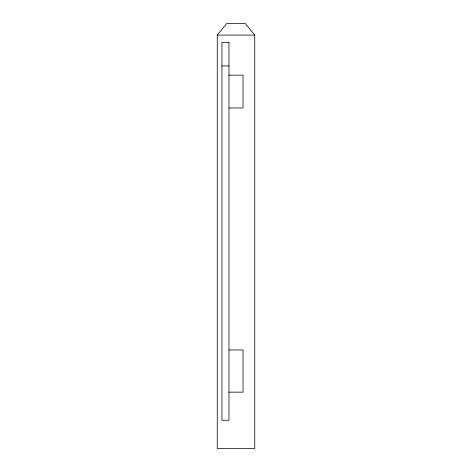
<?xml version="1.0" encoding="UTF-8"?>
<svg xmlns="http://www.w3.org/2000/svg" width="472" height="472" viewBox="0 0 472 472"><rect width="100%" height="100%" fill="white"/><g stroke="black" fill="none" stroke-linecap="round" stroke-linejoin="round"><path stroke-width="0.71" d="M217.25 35.081L226.625 23.6L245.375 23.6L254.75 35.081L254.75 448.4L217.25 448.4L217.25 35.081L254.75 35.081M221.94 65.968L228.967 65.968M228.967 75.16L243.033 75.16L243.033 107.976L228.967 107.976M228.967 349.964L243.033 349.964L243.033 392.149L228.967 392.149M228.967 42.35L221.94 42.35L221.94 420.275L228.967 420.275L228.967 42.35"/></g></svg>
